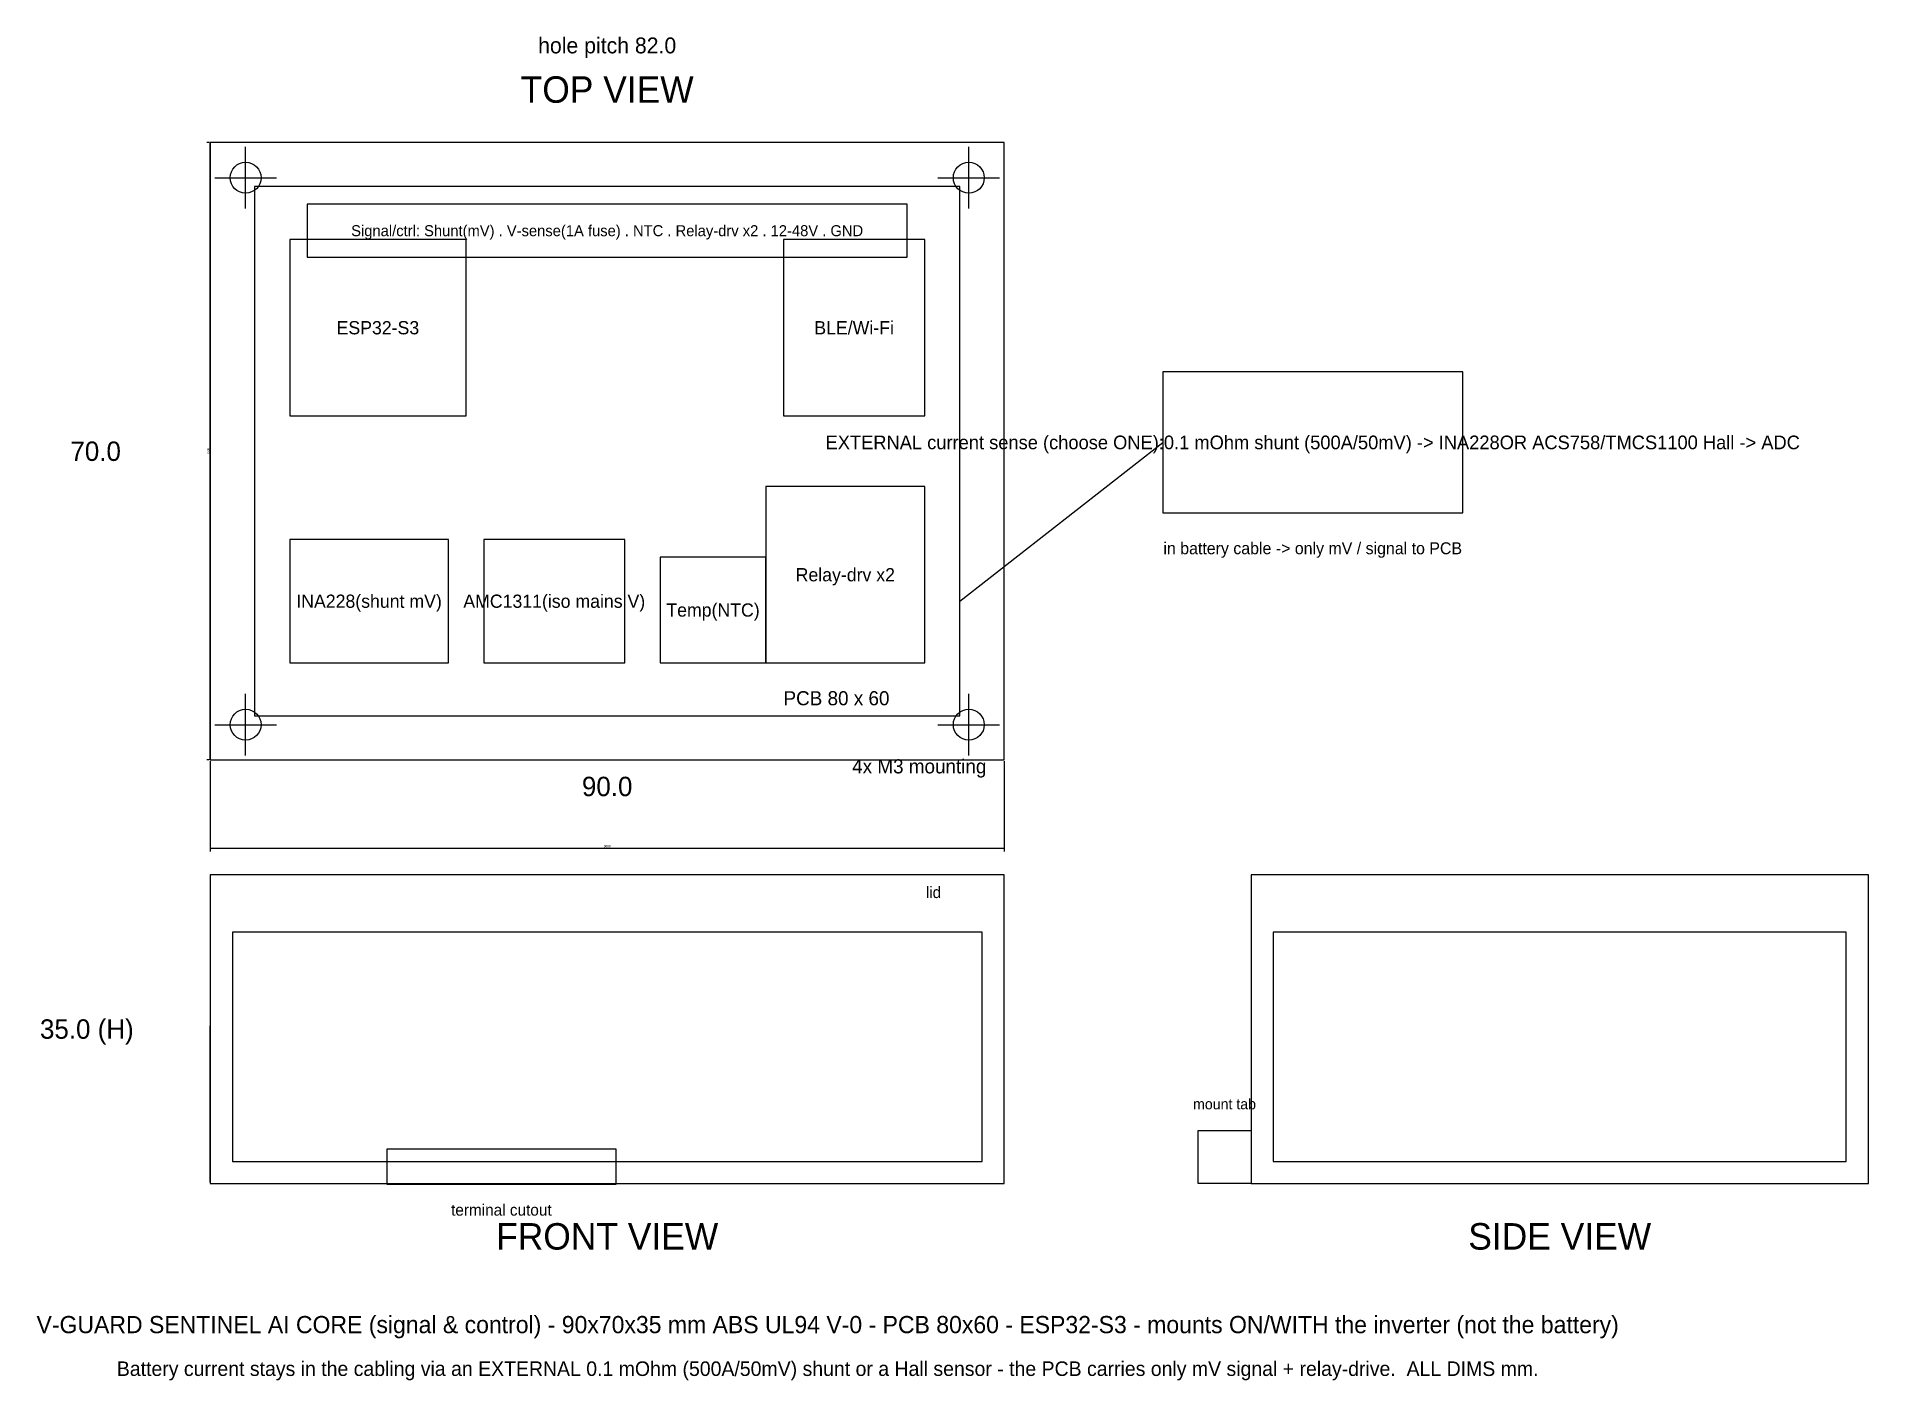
# Model space of a CAD drawing. Header units: metres. Extents: x -20 to 188, y -70 to 82.
import ezdxf
from ezdxf.enums import TextEntityAlignment as Align

# ---------------------------------------------------------------- set-up
doc = ezdxf.new("R2010")
doc.units = ezdxf.units.M
for name, color, linetype in [('CENTER', 4, 'Continuous'), ('COMPONENTS', 5, 'Continuous'), ('CONNECTOR', 6, 'Continuous'), ('DIM', 8, 'Continuous'), ('EXT', 30, 'Continuous'), ('HOLES', 1, 'Continuous'), ('OUTLINE', 7, 'Continuous'), ('PCB', 3, 'Continuous'), ('TEXT', 7, 'Continuous')]:
    doc.layers.add(name, color=color, linetype=linetype)
doc.styles.add('OpenSansCondensed-Light', font='OpenSansCondensed-Light.ttf')
doc.dimstyles.new('EZDXF', dxfattribs={"dimtxt": 0.25, "dimasz": 0.175, "dimexe": 0.375, "dimexo": 0.125, "dimgap": 0.1, "dimtad": 1, "dimlfac": 100, "dimzin": 12, "dimdsep": 46, "dimtxsty": 'OpenSansCondensed-Light', "dimblk": 'ARCHTICK', "dimcen": 2.5, "dimazin": 3, "dimtfac": 0.5, "dimtmove": 2, "dimatfit": 3})

# ---------------------------------------------------------------- blocks, each defined once
blk = doc.blocks.new('_ARCHTICK')
at = {"color": 0, "linetype": 'BYBLOCK', "const_width": 0.15}
blk.add_lwpolyline([(-0.5, -0.5), (0.5, 0.5)], dxfattribs=at)

msp = doc.modelspace()

# ---------------------------------------------------------------- linework, layer by layer
at = {"layer": 'CENTER'}
for p, q in [((4, 62.5), (4, 69.5)), ((86, 62.5), (86, 69.5)), ((0.5, 66), (7.5, 66)), ((82.5, 66), (89.5, 66)), ((4, 0.5), (4, 7.5)), ((86, 0.5), (86, 7.5)), ((0.5, 4), (7.5, 4)), ((82.5, 4), (89.5, 4))]:
    msp.add_line(p, q, dxfattribs=at)
at = {"layer": 'COMPONENTS'}
for points in [[(9, 39), (29, 39), (29, 59), (9, 59)], [(65, 39), (81, 39), (81, 59), (65, 59)], [(63, 11), (81, 11), (81, 31), (63, 31)], [(9, 11), (27, 11), (27, 25), (9, 25)], [(31, 11), (47, 11), (47, 25), (31, 25)], [(51, 11), (63, 11), (63, 23), (51, 23)]]:
    msp.add_lwpolyline(points, close=True, dxfattribs=at)
at = {"layer": 'CONNECTOR'}
for points in [[(11, 57), (79, 57), (79, 63), (11, 63)], [(20, -48.1), (46, -48.1), (46, -44.1), (20, -44.1)]]:
    msp.add_lwpolyline(points, close=True, dxfattribs=at)
at = {"layer": 'EXT'}
msp.add_line((85, 18), (108, 36), dxfattribs=at)
msp.add_lwpolyline([(108, 28), (142, 28), (142, 44), (108, 44)], close=True, dxfattribs=at)
at = {"layer": 'HOLES'}
for centre in [(4, 66), (86, 66), (4, 4), (86, 4)]:
    msp.add_circle(centre, 1.75, dxfattribs=at)
at = {"layer": 'OUTLINE'}
for points in [[(0, 0), (90, 0), (90, 70), (0, 70)], [(0, -48), (90, -48), (90, -13), (0, -13)], [(118, -48), (188, -48), (188, -13), (118, -13)]]:
    msp.add_lwpolyline(points, close=True, dxfattribs=at)
msp.add_lwpolyline([(118, -48), (112, -48), (112, -42), (118, -42)], dxfattribs=at)
at = {"layer": 'PCB'}
for points in [[(5, 5), (85, 5), (85, 65), (5, 65)], [(2.5, -45.5), (87.5, -45.5), (87.5, -19.5), (2.5, -19.5)], [(120.5, -45.5), (185.5, -45.5), (185.5, -19.5), (120.5, -19.5)]]:
    msp.add_lwpolyline(points, close=True, dxfattribs=at)

# ---------------------------------------------------------------- texts
at = {"layer": 'COMPONENTS'}
for s, p in [('ESP32-S3', (19, 49)), ('BLE/Wi-Fi', (73, 49)), ('Relay-drv x2', (72, 21)), ('INA228(shunt mV)', (18, 18)), ('AMC1311(iso mains V)', (39, 18)), ('Temp(NTC)', (57, 17))]:
    msp.add_text(s, height=1.5, dxfattribs=at).set_placement(p, align=Align.MIDDLE_CENTER)
at = {"layer": 'CONNECTOR'}
for s, height, p in [('Signal/ctrl: Shunt(mV) . V-sense(1A fuse) . NTC . Relay-drv x2 . 12-48V . GND', 1.25, (45, 60)), ('terminal cutout', 1.3, (33, -51))]:
    msp.add_text(s, height=height, dxfattribs=at).set_placement(p, align=Align.MIDDLE_CENTER)
at = {"layer": 'DIM'}
for s, height, p in [('hole pitch 82.0', 1.8, (45, 81)), ('70.0', 2.2, (-13, 35)), ('90.0', 2.2, (45, -3)), ('35.0 (H)', 2.2, (-14, -30.5))]:
    msp.add_text(s, height=height, dxfattribs=at).set_placement(p, align=Align.MIDDLE_CENTER)
at = {"layer": 'EXT'}
for s, height, p in [('EXTERNAL current sense (choose ONE):0.1 mOhm shunt (500A/50mV) -> INA228OR ACS758/TMCS1100 Hall -> ADC', 1.55, (125, 36)), ('in battery cable -> only mV / signal to PCB', 1.35, (125, 24))]:
    msp.add_text(s, height=height, dxfattribs=at).set_placement(p, align=Align.MIDDLE_CENTER)
at = {"layer": 'HOLES'}
msp.add_text('4x M3 mounting', height=1.6, dxfattribs=at).set_placement((88, -2), align=Align.BOTTOM_RIGHT)
at = {"layer": 'OUTLINE'}
for s, height, p in [('lid', 1.3, (82, -15)), ('mount tab', 1.2, (115, -39))]:
    msp.add_text(s, height=height, dxfattribs=at).set_placement(p, align=Align.MIDDLE_CENTER)
at = {"layer": 'PCB'}
msp.add_text('PCB 80 x 60', height=1.6, dxfattribs=at).set_placement((71, 7), align=Align.MIDDLE_CENTER)
at = {"layer": 'TEXT'}
for s, height, p in [('TOP VIEW', 3, (45, 76)), ('FRONT VIEW', 3, (45, -54)), ('SIDE VIEW', 3, (153, -54)), ('V-GUARD SENTINEL AI CORE (signal & control) - 90x70x35 mm ABS UL94 V-0 - PCB 80x60 - ESP32-S3 - mounts ON/WITH the inverter (not the battery)', 1.95, (70, -64)), ('Battery current stays in the cabling via an EXTERNAL 0.1 mOhm (500A/50mV) shunt or a Hall sensor - the PCB carries only mV signal + relay-drive.  ALL DIMS mm.', 1.65, (70, -69))]:
    msp.add_text(s, height=height, dxfattribs=at).set_placement(p, align=Align.MIDDLE_CENTER)

# ---------------------------------------------------------------- dimensions: what is measured, and where the dimension line sits
at = {"layer": 'DIM'}
msp.add_linear_dim(base=(0, 0), p1=(0, 0), p2=(0, 70), angle=90, dimstyle='EZDXF', dxfattribs=at).render()
for base, p1, p2 in [((0, -10), (0, 0), (90, 0)), ((0, -30.5), (0, -48), (0, -13))]:
    msp.add_linear_dim(base=base, p1=p1, p2=p2, dimstyle='EZDXF', dxfattribs=at).render()

doc.saveas('drawing.dxf')
